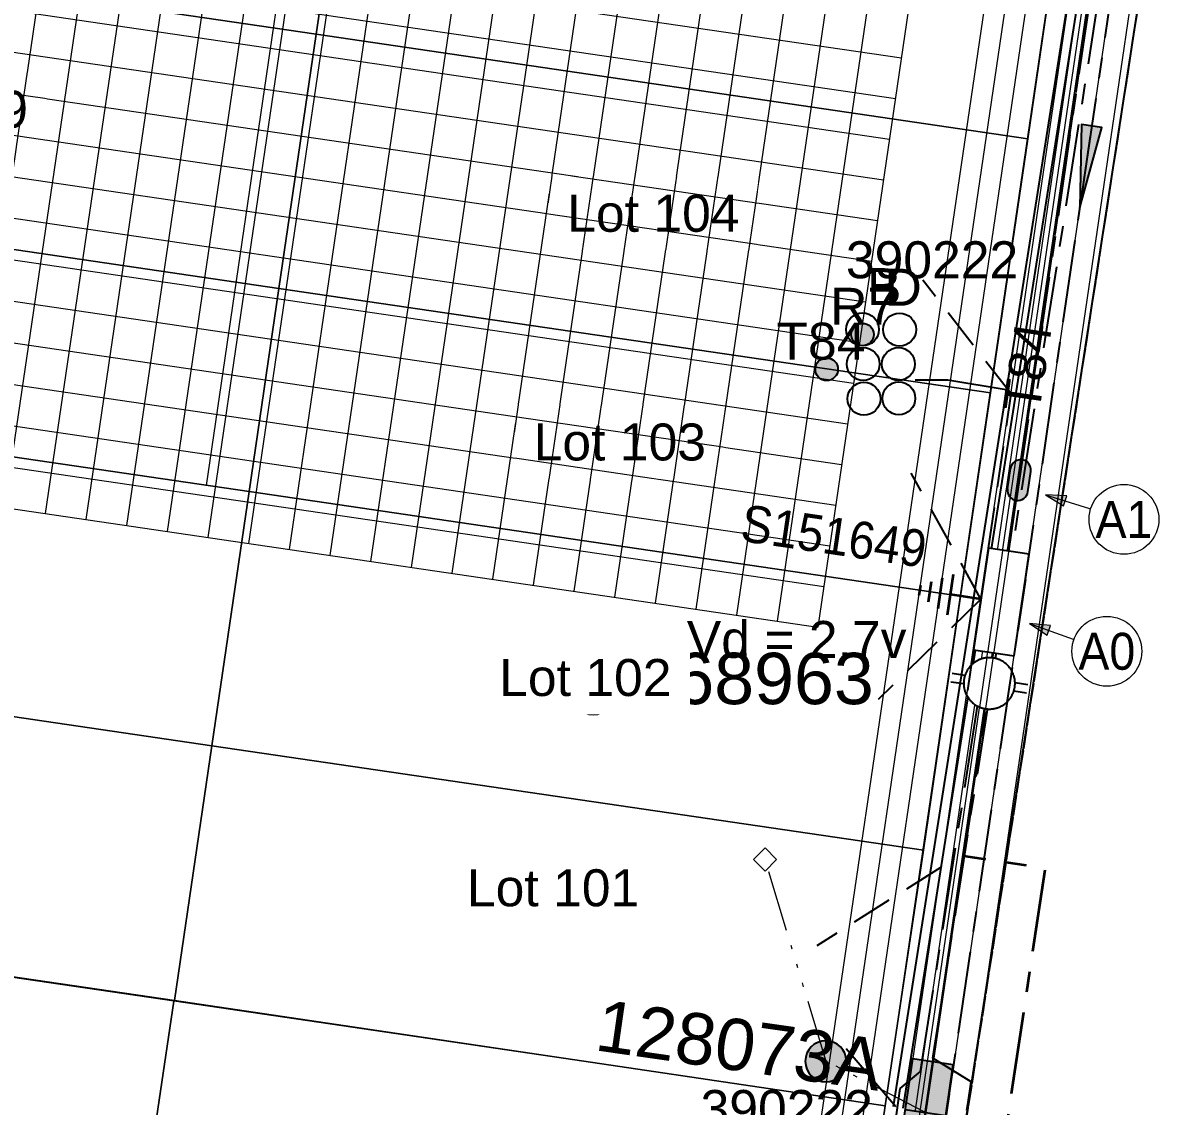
# Model space of a CAD drawing. Header units: metres. Extents: x 302924 to 304532, y 6268290 to 6269135.
# Drawn here: x 304118.2 to 304173.9, y 6268613.7 to 6268666.5 of the extents above; entities that cross this region are included whole.
import ezdxf
from ezdxf.enums import TextEntityAlignment as Align

# ---------------------------------------------------------------- set-up
doc = ezdxf.new("R2010")
doc.units = ezdxf.units.M
for name, pattern in [('Cable Exist OH', [1, 1, 0]), ('Cable Exist UG', [7, 4, -1, 1, -1]), ('IE Trench LV', [6, 4, -2]), ('PHANTOMX2', [6.6, 3, -0.75, 0.2, -0.75, 0.2, -0.75, 0.2, -0.75])]:
    doc.linetypes.add(name, pattern=pattern)
doc.layers.get('0').update_dxf_attribs({"color": 6})
for name, color, linetype, lineweight in [('_User Miscellaneous1', 30, 'Continuous', 13), ('_User Miscellaneous2', 31, 'Continuous', 13), ('_User Miscellaneous3', 51, 'Continuous', 13), ('_User Miscellaneous5', 121, 'Continuous', 13), ('_User Miscellaneous7', 3, 'Continuous', 13), ('_User Miscellaneous9', 211, 'Continuous', 13), ('_User_HV_Final', 1, 'Continuous', 25), ('_User_LV_Exist', 5, 'Continuous', 35), ('_User_LV_Final', 5, 'Continuous', 25), ('Cadastre Developer_SP_NEW', 92, 'Continuous', 15), ('Cadastre Roads_SP_EXT', 218, 'Continuous', 15), ('Mains_HV_EXT', 13, 'Continuous', 25), ('Mains_LV_EXT', 163, 'Continuous', 25), ('Mains_SL_EXT', 131, 'Continuous', 25), ('Services_SP_EXT', 42, 'PHANTOMX2', 20)]:
    doc.layers.add(name, color=color, linetype=linetype, lineweight=lineweight)
doc.layers.add('_User Miscellaneous10', color=252, linetype='Continuous', lineweight=13, plot=False, transparency=0.75)
doc.layers.add('_User Miscellaneous12', color=252, linetype='Continuous', lineweight=13, plot=False, transparency=0.5)
for name, color, linetype in [('Duct_SP_EXT', 30, 'Continuous'), ('Equip_LV_NEW', 2, 'Continuous'), ('Equip_SP_LV_NEW', 2, 'Continuous'), ('Mains_LV_New_T84', 2, 'Cable x'), ('Notes_LV_MISC', 5, 'Continuous'), ('Services_SP_NEW_UG', 2, 'IE Trench LV'), ('SupportsOH_SP_TR_HV_LV_SL_EXT', 7, 'Continuous'), ('SupportsUG_SP_LV_EXT', 7, 'Continuous'), ('Trench_SP_EXT', 7, 'Continuous')]:
    doc.layers.add(name, color=color, linetype=linetype)
doc.styles.add('ARIAL', font='arial.ttf', dxfattribs={"height": 2})
doc.styles.add('iecARIAL', font='arial.ttf', dxfattribs={"height": 2})
doc.styles.add('ieISOCP', font='arial.ttf', dxfattribs={"height": 1.5})
doc.styles.add('POLE_LABEL', font='arial.ttf', dxfattribs={"height": 2})
doc.styles.get("Standard").update_dxf_attribs({"font": 'arial.ttf'})
doc.linetypes.add('Cable #', pattern='A,4,-0.1,["#",Standard,S=1.5,R=0,X=0,Y=-0.77],-1.25', length=5.35)
doc.linetypes.add('Cable E OH', pattern='A,8,-0.01,["E",Standard,S=1.5,R=30,X=0,Y=-0.9],0', length=8.01)
doc.linetypes.add('Cable x', pattern='A,4.5,-0.01,["X",Standard,S=1.25,R=0,X=0,Y=-0.65],-1.2', length=5.71)

# ---------------------------------------------------------------- blocks, each defined once
blk = doc.blocks.new('PILLAR_EXT')
blk.add_hatch(color=256).paths.add_polyline_path([(-2.5, 1), (-2.5, -1), (2.5, -1), (2.5, 1)])
for p, q in [((0, 1), (0, -1)), ((-2.5, 0), (2.5, 0))]:
    blk.add_line(p, q)
at = {"ltscale": 10}
blk.add_line((2.5, 0), (-2.5, 0), dxfattribs=at)
blk.add_lwpolyline([(-2.5, -1), (-1.25, -1), (1.25, -1), (2.5, -1), (2.5, 1), (-2.5, 1)], close=True)
at = {"width": 0.9, "flags": 8}
blk.add_attdef('ASSET_NUM', text='', height=2, rotation=90, dxfattribs=at).set_placement((-2, 4), align=Align.MIDDLE_LEFT)
for tag, p, flags in [('OWNED_BY', (0, -0.2), 9), ('STATE', (0, -0.4), 9), ('SUPPORT_TYPE', (0, -0.6), 9), ('USAGE', (0, -0.8), 9), ('LEGEND', (0, -1), 9), ('LOCATION', (0, -1.2), 9), ('STREETNAME', (0, -1.8), 9), ('NOTES', (0, -1.4), 9), ('PARENT', (0, -1.6), 9), ('SUBURB', (0, -2), 1)]:
    blk.add_attdef(tag, p, '', height=0.2, dxfattribs=dict(flags=flags))
blk = doc.blocks.new('DUCT_EXT')
blk.add_circle((0, 0.8), 0.8)
at = {"flags": 1}
blk.add_attdef('Z', (0, 0), '', height=0.2, dxfattribs=at)
at = {"flags": 9}
for tag, p in [('DUCT_CODE', (0, 0)), ('XSECT_TYPE', (0, -0.2)), ('STATE', (0, -0.6)), ('FB_REFERENCE', (0, -0.4)), ('NOTES', (0, -0.8))]:
    blk.add_attdef(tag, text='', height=0.2, dxfattribs=at).set_placement(p, align=Align.MIDDLE_LEFT)
blk = doc.blocks.new('CCP_EXT')
at = {"flags": 9}
for tag, p in [('OWNED_BY', (0, -1)), ('USAGE', (0, -1.2)), ('LEGEND', (0, -1.4)), ('LIFE_SUPPORT', (0, -1.6)), ('STATE', (0, -1.8)), ('NOTES', (0, -2))]:
    blk.add_attdef(tag, text='', height=0.2, dxfattribs=at).set_placement(p, align=Align.MIDDLE_LEFT)
at = {"transparency": 33554687}
blk.add_wipeout([(0, 0.566), (0.566, 0), (0, -0.566), (-0.566, 0)], dxfattribs=at)
blk.add_lwpolyline([(-0.566, 0), (0, 0.566), (0.566, 0), (0, -0.566), (-0.566, 0)])
at = {"flags": 1}
blk.add_attdef('Z', (0, 0), '', height=0.2, dxfattribs=at)
at = {"flags": 9}
for tag, p in [('CCP_TYPE', (0, 0)), ('OPERATING_VOLTAGE', (0, -0.6)), ('CONSTRUCTED_VOLTAGE', (0, -0.2)), ('NO_PHASES', (0, -0.4)), ('ORIENTATION', (0, -0.8))]:
    blk.add_attdef(tag, text='', height=0.2, dxfattribs=at).set_placement(p, align=Align.MIDDLE_LEFT)
blk = doc.blocks.new('POLE_EXT')
blk.add_hatch(color=256).paths.add_polyline_path([(-1, 0, 1), (1, 0, 1)])
blk.add_lwpolyline([(-1, 0, 1), (1, 0, 1)], format="xyb", close=True)
at = {"flags": 8}
blk.add_attdef('pNumber', text='', height=2, dxfattribs=at).set_placement((2.5, 2.5), align=Align.MIDDLE_CENTER)
at = {"style": 'POLE_LABEL', "flags": 9}
for tag, p in [('STRUCTURE_PLANT_NUMBER', (1.355, 0.028)), ('STREET_CODE', (1.355, -0.2))]:
    blk.add_attdef(tag, text='', height=0.2, dxfattribs=at).set_placement(p, align=Align.MIDDLE_LEFT)
at = {"flags": 9}
for tag, p in [('OWNED_BY', (1.355, -0.4)), ('PARENT', (1.355, -0.6)), ('SPECIAL_USE', (1.355, -0.8)), ('STATE', (1.355, -1)), ('USAGE', (1.355, -1.2)), ('cLV', (1.355, -1.4)), ('hDepth', (1.355, -1.6)), ('cHV', (1.355, -2)), ('hDia', (1.355, -1.8)), ('LBRACKET', (1.355, -2.2)), ('LExisting', (1.355, -2.4)), ('LANTNUMBER', (1.355, -2.6)), ('LOther', (1.355, -2.8)), ('cLinedev', (1.355, -3.4)), ('LRemove', (1.355, -3)), ('LEGEND', (1.355, -3.2)), ('pExisting', (1.355, -3.8)), ('LOCATION', (1.355, -3.6)), ('pFooting', (1.355, -4.4)), ('PFNUMBER', (1.355, -4)), ('NEWPFNUMBER', (1.355, -4.2)), ('pNew', (1.355, -4.6)), ('pRelocate', (1.355, -5)), ('pRemove', (1.355, -5.2)), ('pReplace', (1.355, -5.4)), ('pStay', (1.355, -5.6)), ('cspan', (1.355, -6)), ('STREETNAME', (1.355, -6.2)), ('pType', (1.355, -5.8)), ('SUBURB', (1.355, -6.4)), ('NOTES', (1.355, -6.6)), ('OPERATED_BY', (1.355, -7.014)), ('MAINTAINED_BY', (1.355, -6.814))]:
    blk.add_attdef(tag, text='', height=0.2, dxfattribs=at).set_placement(p, align=Align.MIDDLE_LEFT)
at = {"flags": 1}
blk.add_attdef('Z', (1.355, -7.328), '', height=0.2, dxfattribs=at)
blk = doc.blocks.new('CABLE_LARGE_EXT')
h = blk.add_hatch(color=256)
edge = h.paths.add_edge_path()
edge.add_arc((0, 0.55), 0.55, 0, 360)
blk.add_circle((0, 0.55), 0.55)
at = {"flags": 1}
blk.add_attdef('Z', (0, 0), '', height=0.2, dxfattribs=at)
at = {"flags": 9}
for tag, p in [('COND_CODE', (0, 0)), ('XSECT_SIZE', (0, -0.6)), ('STATE', (0, -0.4)), ('FB_REFERENCE', (0, -0.2)), ('NOTES', (0, -0.8))]:
    blk.add_attdef(tag, text='', height=0.2, dxfattribs=at).set_placement(p, align=Align.MIDDLE_LEFT)
blk = doc.blocks.new('*U350')
h = blk.add_hatch(color=256)
h.dxf.hatch_style = 1
h.paths.add_polyline_path([(-2.907, 0.782), (-2.737, 1.253), (-3.763, 1.357)])
blk.add_line((-3.763, 1.357), (-1.646, 0.594))
at = {"flags": 128}
blk.add_lwpolyline([(-2.907, 0.782), (-2.737, 1.253), (-3.763, 1.357), (-2.907, 0.782)], dxfattribs=at)
blk.add_circle((0, 0), 1.7)
at = {"width": 0.9}
blk.add_attdef('CODE', text='', height=1.8, dxfattribs=at).set_placement((0, 0), align=Align.MIDDLE_CENTER)
at = {"flags": 1}
blk.add_attdef('Z', (0, 0), '', height=0.2, dxfattribs=at)
blk = doc.blocks.new('*U351')
h = blk.add_hatch(color=256)
h.dxf.hatch_style = 1
h.paths.add_polyline_path([(-2.937, 0.662), (-2.787, 1.139), (-3.816, 1.2)])
blk.add_line((-3.816, 1.2), (-1.669, 0.525))
at = {"flags": 128}
blk.add_lwpolyline([(-2.937, 0.662), (-2.787, 1.139), (-3.816, 1.2), (-2.937, 0.662)], dxfattribs=at)
blk.add_circle((0, 0), 1.7)
at = {"width": 0.9}
blk.add_attdef('CODE', text='', height=1.8, dxfattribs=at).set_placement((0, 0), align=Align.MIDDLE_CENTER)
at = {"flags": 1}
blk.add_attdef('Z', (0, 0), '', height=0.2, dxfattribs=at)
blk = doc.blocks.new('LV_UG_LINKS_OPEN_NEW')
at = {"layer": 'Equip_LV_NEW'}
for tag, flags, p in [('ACTUAL_STATUS', 9, (3.167, -1.667)), ('CONSTRUCTED_VOLTAGE', 9, (3.167, -1.833)), ('OPERATING_VOLTAGE', 9, (3.167, -2.167)), ('NO_PHASES', 9, (3.167, -2)), ('STATE', 9, (3.167, -2.5)), ('SWITCH_TYPE', 9, (3.167, -2.667)), ('ORIENTATION', 9, (3.167, -2.333)), ('USAGE', 9, (3.167, -2.833)), ('OWNED_BY', 9, (3.167, -3.167)), ('OPERATED_BY', 9, (3.167, -3.333)), ('NOTES', 9, (3.167, -3)), ('TYPE', 9, (3.167, -3.833)), ('MAINTAINED_BY', 9, (3.167, -3.5)), ('NUMBER_OF_PHASES', 9, (3.167, -3.667)), ('Z', 1, (3.167, -4))]:
    blk.add_attdef(tag, text='', height=0.167, dxfattribs=dict(at, flags=flags)).set_placement(p, align=Align.MIDDLE_LEFT)
at = {"transparency": 33554687}
blk.add_wipeout([(4, 1.25), (3.969, 1.25), (3.939, 1.248), (3.908, 1.247), (3.877, 1.244), (3.847, 1.241), (3.817, 1.236), (3.786, 1.232), (3.756, 1.226), (3.726, 1.22), (3.696, 1.213), (3.667, 1.205), (3.637, 1.196), (3.608, 1.187), (3.579, 1.177), (3.55, 1.166), (3.522, 1.155), (3.493, 1.143), (3.466, 1.13), (3.438, 1.117), (3.411, 1.102), (3.384, 1.088), (3.357, 1.072), (3.331, 1.056), (3.306, 1.039), (3.28, 1.022), (3.255, 1.004), (3.231, 0.985), (3.207, 0.966), (3.184, 0.947), (3.161, 0.926), (3.138, 0.905), (3.116, 0.884), (3.095, 0.862), (3.074, 0.839), (3.053, 0.816), (3.034, 0.793), (3.015, 0.769), (2.996, 0.745), (2.978, 0.72), (2.961, 0.694), (2.944, 0.669), (2.928, 0.643), (2.912, 0.616), (2.898, 0.589), (2.883, 0.562), (2.87, 0.534), (2.857, 0.507), (2.845, 0.478), (2.834, 0.45), (2.823, 0.421), (2.813, 0.392), (2.804, 0.363), (2.795, 0.333), (2.787, 0.304), (2.78, 0.274), (2.774, 0.244), (2.768, 0.214), (2.764, 0.183), (2.759, 0.153), (2.756, 0.123), (2.753, 0.092), (2.752, 0.061), (2.75, 0.031), (2.75, 0), (2.75, -0.031), (2.752, -0.061), (2.753, -0.092), (2.756, -0.123), (2.759, -0.153), (2.764, -0.183), (2.768, -0.214), (2.774, -0.244), (2.78, -0.274), (2.787, -0.304), (2.795, -0.333), (2.804, -0.363), (2.813, -0.392), (2.823, -0.421), (2.834, -0.45), (2.845, -0.478), (2.857, -0.507), (2.87, -0.534), (2.883, -0.562), (2.898, -0.589), (2.912, -0.616), (2.928, -0.643), (2.944, -0.669), (2.961, -0.694), (2.978, -0.72), (2.996, -0.745), (3.015, -0.769), (3.034, -0.793), (3.053, -0.816), (3.074, -0.839), (3.095, -0.862), (3.116, -0.884), (3.138, -0.905), (3.161, -0.926), (3.184, -0.947), (3.207, -0.966), (3.231, -0.985), (3.255, -1.004), (3.28, -1.022), (3.306, -1.039), (3.331, -1.056), (3.357, -1.072), (3.384, -1.088), (3.411, -1.102), (3.438, -1.117), (3.466, -1.13), (3.493, -1.143), (3.522, -1.155), (3.55, -1.166), (3.579, -1.177), (3.608, -1.187), (3.637, -1.196), (3.667, -1.205), (3.696, -1.213), (3.726, -1.22), (3.756, -1.226), (3.786, -1.232), (3.817, -1.236), (3.847, -1.241), (3.877, -1.244), (3.908, -1.247), (3.939, -1.248), (3.969, -1.25), (4, -1.25), (4.031, -1.25), (4.061, -1.248), (4.092, -1.247), (4.123, -1.244), (4.153, -1.241), (4.183, -1.236), (4.214, -1.232), (4.244, -1.226), (4.274, -1.22), (4.304, -1.213), (4.333, -1.205), (4.363, -1.196), (4.392, -1.187), (4.421, -1.177), (4.45, -1.166), (4.478, -1.155), (4.507, -1.143), (4.534, -1.13), (4.562, -1.117), (4.589, -1.102), (4.616, -1.088), (4.643, -1.072), (4.669, -1.056), (4.694, -1.039), (4.72, -1.022), (4.745, -1.004), (4.769, -0.985), (4.793, -0.966), (4.816, -0.947), (4.839, -0.926), (4.862, -0.905), (4.884, -0.884), (4.905, -0.862), (4.926, -0.839), (4.947, -0.816), (4.966, -0.793), (4.985, -0.769), (5.004, -0.745), (5.022, -0.72), (5.039, -0.694), (5.056, -0.669), (5.072, -0.643), (5.088, -0.616), (5.102, -0.589), (5.117, -0.562), (5.13, -0.534), (5.143, -0.507), (5.155, -0.478), (5.166, -0.45), (5.177, -0.421), (5.187, -0.392), (5.196, -0.363), (5.205, -0.333), (5.213, -0.304), (5.22, -0.274), (5.226, -0.244), (5.232, -0.214), (5.236, -0.183), (5.241, -0.153), (5.244, -0.123), (5.247, -0.092), (5.248, -0.061), (5.25, -0.031), (5.25, 0), (5.25, 0.031), (5.248, 0.061), (5.247, 0.092), (5.244, 0.123), (5.241, 0.153), (5.236, 0.183), (5.232, 0.214), (5.226, 0.244), (5.22, 0.274), (5.213, 0.304), (5.205, 0.333), (5.196, 0.363), (5.187, 0.392), (5.177, 0.421), (5.166, 0.45), (5.155, 0.478), (5.143, 0.507), (5.13, 0.534), (5.117, 0.562), (5.102, 0.589), (5.088, 0.616), (5.072, 0.643), (5.056, 0.669), (5.039, 0.694), (5.022, 0.72), (5.004, 0.745), (4.985, 0.769), (4.966, 0.793), (4.947, 0.816), (4.926, 0.839), (4.905, 0.862), (4.884, 0.884), (4.862, 0.905), (4.839, 0.926), (4.816, 0.947), (4.793, 0.966), (4.769, 0.985), (4.745, 1.004), (4.72, 1.022), (4.694, 1.039), (4.669, 1.056), (4.643, 1.072), (4.616, 1.088), (4.589, 1.102), (4.562, 1.117), (4.534, 1.13), (4.507, 1.143), (4.478, 1.155), (4.45, 1.166), (4.421, 1.177), (4.392, 1.187), (4.363, 1.196), (4.333, 1.205), (4.304, 1.213), (4.274, 1.22), (4.244, 1.226), (4.214, 1.232), (4.183, 1.236), (4.153, 1.241), (4.123, 1.244), (4.092, 1.247), (4.061, 1.248), (4.031, 1.25)], dxfattribs=at).dxf.layer = 'Equip_LV_NEW'
at = {"layer": 'Equip_LV_NEW'}
for p, q in [((3.792, 1.863), (3.792, 1.232)), ((4.208, 1.863), (4.208, 1.232)), ((3.792, -1.232), (3.792, -1.863)), ((4.208, -1.232), (4.208, -1.863))]:
    blk.add_line(p, q, dxfattribs=at)
at = {"layer": 'Equip_LV_NEW', "flags": 128}
blk.add_lwpolyline([(4, 1.25), (3.969, 1.25), (3.939, 1.248), (3.908, 1.247), (3.877, 1.244), (3.847, 1.241), (3.817, 1.236), (3.786, 1.232), (3.756, 1.226), (3.726, 1.22), (3.696, 1.213), (3.667, 1.205), (3.637, 1.196), (3.608, 1.187), (3.579, 1.177), (3.55, 1.166), (3.522, 1.155), (3.493, 1.143), (3.466, 1.13), (3.438, 1.117), (3.411, 1.102), (3.384, 1.088), (3.357, 1.072), (3.331, 1.056), (3.306, 1.039), (3.28, 1.022), (3.255, 1.004), (3.231, 0.985), (3.207, 0.966), (3.184, 0.947), (3.161, 0.926), (3.138, 0.905), (3.116, 0.884), (3.095, 0.862), (3.074, 0.839), (3.053, 0.816), (3.034, 0.793), (3.015, 0.769), (2.996, 0.745), (2.978, 0.72), (2.961, 0.694), (2.944, 0.669), (2.928, 0.643), (2.912, 0.616), (2.898, 0.589), (2.883, 0.562), (2.87, 0.534), (2.857, 0.507), (2.845, 0.478), (2.834, 0.45), (2.823, 0.421), (2.813, 0.392), (2.804, 0.363), (2.795, 0.333), (2.787, 0.304), (2.78, 0.274), (2.774, 0.244), (2.768, 0.214), (2.764, 0.183), (2.759, 0.153), (2.756, 0.123), (2.753, 0.092), (2.752, 0.061), (2.75, 0.031), (2.75, 0), (2.75, -0.031), (2.752, -0.061), (2.753, -0.092), (2.756, -0.123), (2.759, -0.153), (2.764, -0.183), (2.768, -0.214), (2.774, -0.244), (2.78, -0.274), (2.787, -0.304), (2.795, -0.333), (2.804, -0.363), (2.813, -0.392), (2.823, -0.421), (2.834, -0.45), (2.845, -0.478), (2.857, -0.507), (2.87, -0.534), (2.883, -0.562), (2.898, -0.589), (2.912, -0.616), (2.928, -0.643), (2.944, -0.669), (2.961, -0.694), (2.978, -0.72), (2.996, -0.745), (3.015, -0.769), (3.034, -0.793), (3.053, -0.816), (3.074, -0.839), (3.095, -0.862), (3.116, -0.884), (3.138, -0.905), (3.161, -0.926), (3.184, -0.947), (3.207, -0.966), (3.231, -0.985), (3.255, -1.004), (3.28, -1.022), (3.306, -1.039), (3.331, -1.056), (3.357, -1.072), (3.384, -1.088), (3.411, -1.102), (3.438, -1.117), (3.466, -1.13), (3.493, -1.143), (3.522, -1.155), (3.55, -1.166), (3.579, -1.177), (3.608, -1.187), (3.637, -1.196), (3.667, -1.205), (3.696, -1.213), (3.726, -1.22), (3.756, -1.226), (3.786, -1.232), (3.817, -1.236), (3.847, -1.241), (3.877, -1.244), (3.908, -1.247), (3.939, -1.248), (3.969, -1.25), (4, -1.25), (4.031, -1.25), (4.061, -1.248), (4.092, -1.247), (4.123, -1.244), (4.153, -1.241), (4.183, -1.236), (4.214, -1.232), (4.244, -1.226), (4.274, -1.22), (4.304, -1.213), (4.333, -1.205), (4.363, -1.196), (4.392, -1.187), (4.421, -1.177), (4.45, -1.166), (4.478, -1.155), (4.507, -1.143), (4.534, -1.13), (4.562, -1.117), (4.589, -1.102), (4.616, -1.088), (4.643, -1.072), (4.669, -1.056), (4.694, -1.039), (4.72, -1.022), (4.745, -1.004), (4.769, -0.985), (4.793, -0.966), (4.816, -0.947), (4.839, -0.926), (4.862, -0.905), (4.884, -0.884), (4.905, -0.862), (4.926, -0.839), (4.947, -0.816), (4.966, -0.793), (4.985, -0.769), (5.004, -0.745), (5.022, -0.72), (5.039, -0.694), (5.056, -0.669), (5.072, -0.643), (5.088, -0.616), (5.102, -0.589), (5.117, -0.562), (5.13, -0.534), (5.143, -0.507), (5.155, -0.478), (5.166, -0.45), (5.177, -0.421), (5.187, -0.392), (5.196, -0.363), (5.205, -0.333), (5.213, -0.304), (5.22, -0.274), (5.226, -0.244), (5.232, -0.214), (5.236, -0.183), (5.241, -0.153), (5.244, -0.123), (5.247, -0.092), (5.248, -0.061), (5.25, -0.031), (5.25, 0), (5.25, 0.031), (5.248, 0.061), (5.247, 0.092), (5.244, 0.123), (5.241, 0.153), (5.236, 0.183), (5.232, 0.214), (5.226, 0.244), (5.22, 0.274), (5.213, 0.304), (5.205, 0.333), (5.196, 0.363), (5.187, 0.392), (5.177, 0.421), (5.166, 0.45), (5.155, 0.478), (5.143, 0.507), (5.13, 0.534), (5.117, 0.562), (5.102, 0.589), (5.088, 0.616), (5.072, 0.643), (5.056, 0.669), (5.039, 0.694), (5.022, 0.72), (5.004, 0.745), (4.985, 0.769), (4.966, 0.793), (4.947, 0.816), (4.926, 0.839), (4.905, 0.862), (4.884, 0.884), (4.862, 0.905), (4.839, 0.926), (4.816, 0.947), (4.793, 0.966), (4.769, 0.985), (4.745, 1.004), (4.72, 1.022), (4.694, 1.039), (4.669, 1.056), (4.643, 1.072), (4.616, 1.088), (4.589, 1.102), (4.562, 1.117), (4.534, 1.13), (4.507, 1.143), (4.478, 1.155), (4.45, 1.166), (4.421, 1.177), (4.392, 1.187), (4.363, 1.196), (4.333, 1.205), (4.304, 1.213), (4.274, 1.22), (4.244, 1.226), (4.214, 1.232), (4.183, 1.236), (4.153, 1.241), (4.123, 1.244), (4.092, 1.247), (4.061, 1.248), (4.031, 1.25)], close=True, dxfattribs=at)
blk = doc.blocks.new('*U439')
at = {"layer": '_User_LV_Exist'}
for p, q in [((2.5, 1), (2.5, -1)), ((3, 0.75), (3, -0.75)), ((3.5, 0.5), (3.5, -0.5)), ((4, 0.25), (4, -0.25))]:
    blk.add_line(p, q, dxfattribs=at)
at = {"width": 0.9}
blk.add_attdef('ASSET_NUM', text='', height=2, dxfattribs=at).set_placement((4, 2), align=Align.MIDDLE_LEFT)
for tag, p, flags in [('SUBURB', (-2, 0), 1), ('STREETNAME', (-1.8, 0), 9), ('PARENT', (-1.6, 0), 9), ('NOTES', (-1.4, 0), 9), ('LOCATION', (-1.2, 0), 9), ('LEGEND', (-1, 0), 9), ('USAGE', (-0.8, 0), 9), ('SUPPORT_TYPE', (-0.6, 0), 9), ('STATE', (-0.4, 0), 9), ('OWNED_BY', (-0.2, 0), 9)]:
    blk.add_attdef(tag, p, '', height=0.2, rotation=270, dxfattribs=dict(flags=flags))
at = {"transparency": 33554687}
blk.add_wipeout([(1, 2.5), (1, -2.5), (-1, -2.5), (-1, 2.5)], dxfattribs=at)
blk.add_lwpolyline([(-1, 2.5), (-1, -1.25), (-1, 1.25), (-1, -2.5), (1, -2.5), (1, 2.5)], close=True)
at = {"layer": '_User_LV_Exist'}
blk.add_line((1, 0), (2.5, 0), dxfattribs=at)
at = {"layer": 'Equip_LV_NEW', "ltscale": 10, "rotation": 89.99999999999999}
blk.add_blockref('LV_UG_LINKS_OPEN_NEW', (0, 0), dxfattribs=at)
blk = doc.blocks.new('ARROW')
h = blk.add_hatch(color=256)
h.dxf.hatch_style = 1
h.paths.add_polyline_path([(-4, 0), (0, -0.5), (0, 0.5)])
blk.add_line((-0.5, 0), (-4, 0))
at = {"flags": 128}
blk.add_lwpolyline([(-4, 0), (0, -0.5), (0, 0.5)], close=True, dxfattribs=at)
blk.add_circle((0, 0), 0.0001)
blk = doc.blocks.new('*U435')
at = {"transparency": 33554559}
for p, q in [((8, 50), (8, -50)), ((10, 50), (10, -50)), ((12, 50), (12, -50)), ((14, 50), (14, -50)), ((16, 50), (16, -50)), ((18, 50), (18, -50)), ((20, 50), (20, -50)), ((22, 50), (22, -50)), ((24, 50), (24, -50)), ((26, 50), (26, -50)), ((28, 50), (28, -50)), ((30, 50), (30, -50)), ((32, 50), (32, -50)), ((34, 50), (34, -50)), ((36, 50), (36, -50)), ((38, 50), (38, -50)), ((40, 50), (40, -50)), ((42, 50), (42, -50)), ((44, 50), (44, -50)), ((46, 50), (46, -50)), ((48, 50), (48, -50)), ((50, 50), (50, -50)), ((-50, -22), (50, -22)), ((-50, -24), (50, -24)), ((-50, -26), (50, -26)), ((-50, -28), (50, -28)), ((-50, -30), (50, -30)), ((-50, -32), (50, -32)), ((-50, -34), (50, -34)), ((-50, -36), (50, -36)), ((-50, -38), (50, -38)), ((-50, -40), (50, -40)), ((-50, -42), (50, -42)), ((-50, -44), (50, -44)), ((-50, -46), (50, -46)), ((-50, -48), (50, -48)), ((-50, -50), (50, -50))]:
    blk.add_line(p, q, dxfattribs=at)
blk = doc.blocks.new('STJ')
h = blk.add_hatch(color=256)
h.dxf.hatch_style = 1
h.paths.add_polyline_path([(0.5, 0.5), (-0.5, 0.5, 1), (-0.5, -0.5), (0.5, -0.5, 1)])
for p, q in [((-0.5, 0.5), (0.5, 0.5)), ((-0.5, -0.5), (0.5, -0.5))]:
    blk.add_line(p, q)
blk.add_circle((0, 0), 0.0001)
for centre, start, end in [((-0.5, 0), 90, 270), ((-0.5, 0), 359.9885, 0.0115), ((0.5, 0), 179.9885, 180.0115), ((0.5, 0), 270, 90)]:
    blk.add_arc(centre, 0.5, start, end)
at = {"layer": '_User Miscellaneous12', "flags": 128}
blk.add_lwpolyline([(-1, 0), (1, 0)], dxfattribs=at)

msp = doc.modelspace()

# ---------------------------------------------------------------- linework, layer by layer
at = {"layer": '_User Miscellaneous1', "transparency": 33554687}
for p, q in [((304161.6787, 6268613.551), (304170.7807, 6268675.6962)), ((304162.1536, 6268613.4814), (304171.2556, 6268675.6259))]:
    msp.add_line(p, q, dxfattribs=at)
at = {"layer": '_User Miscellaneous2', "linetype": 'Cable #', "ltscale": 0.5, "transparency": 33554687, "flags": 128}
msp.add_lwpolyline([(304127.1665, 6268643.9643), (304133.8466, 6268689.476)], dxfattribs=at)
at = {"layer": '_User Miscellaneous5', "linetype": 'Continuous', "transparency": 33554597}
for points in [[(304125.5759, 6268618.8555), (304090.9449, 6268623.9443), (304089.1262, 6268611.5658), (304123.7571, 6268606.478), (304125.5759, 6268618.8555)], [(304160.206, 6268613.7674), (304125.5759, 6268618.8555), (304123.7571, 6268606.478), (304158.3872, 6268601.389), (304160.206, 6268613.7674)]]:
    msp.add_lwpolyline(points, close=True, dxfattribs=at)
at = {"layer": 'Cadastre Developer_SP_NEW', "transparency": 33554687}
for points in [[(304133.9676, 6268675.8142), (304099.3387, 6268680.8975), (304097.8864, 6268671.0036), (304132.5153, 6268665.9202)], [(304168.5971, 6268670.7308), (304133.9676, 6268675.8142), (304132.5153, 6268665.9202), (304167.1446, 6268660.8368)], [(304132.5153, 6268665.9202), (304097.8864, 6268671.0036), (304096.071, 6268658.6361), (304130.6998, 6268653.5528)], [(304167.1446, 6268660.8368), (304132.5153, 6268665.9202), (304130.6998, 6268653.5528), (304165.3291, 6268648.4694)], [(304130.6998, 6268653.5528), (304096.071, 6268658.6361), (304094.6186, 6268648.7421), (304129.2475, 6268643.6588)], [(304130.6998, 6268653.5528), (304129.2475, 6268643.6588), (304163.8766, 6268638.5754), (304165.3291, 6268648.4694)], [(304129.2475, 6268643.6588), (304094.6186, 6268648.7421), (304092.8032, 6268636.3747), (304127.432, 6268631.2913)], [(304127.432, 6268631.2913), (304092.8032, 6268636.3747), (304090.9646, 6268623.9693), (304125.6108, 6268618.8837)]]:
    msp.add_lwpolyline(points, close=True, dxfattribs=at)
at = {"layer": 'Cadastre Roads_SP_EXT', "linetype": 'Continuous'}
msp.add_lwpolyline([(304182.109, 6268624.5969), (304183.9264, 6268636.9644), (304185.743, 6268649.3318), (304187.5596, 6268661.6993), (304189.0128, 6268671.5939), (304190.8294, 6268683.9614), (304192.646, 6268696.3289), (304194.4625, 6268708.6973), (304196.5833, 6268723.1427), (304198.6902, 6268737.4903), (304204.6923, 6268778.2699), (304184.0359, 6268776.041), (304178.802, 6268740.4099), (304171.7932, 6268692.6976), (304169.4987, 6268677.0791), (304160.206, 6268613.7674), (304158.3872, 6268601.389), (304178.184, 6268597.8817), (304182.109, 6268624.5969)], close=True, dxfattribs=at)
at = {"layer": 'Duct_SP_EXT'}
for p, q in [((304160.6056, 6268613.7291), (304170.4104, 6268675.7992)), ((304161.0797, 6268613.6542), (304170.885, 6268675.7269))]:
    msp.add_line(p, q, dxfattribs=at)
msp.add_lwpolyline([(304161.6627, 6268649.0986), (304163.2458, 6268649.0966), (304166.0953, 6268648.6361)], dxfattribs=at)
at = {"layer": 'Mains_HV_EXT', "linetype": 'Cable E OH'}
msp.add_lwpolyline([(304162.744, 6268604.1058), (304175.078, 6268683.897)], dxfattribs=at)
at = {"layer": 'Mains_LV_EXT', "linetype": 'Cable Exist UG'}
msp.add_lwpolyline([(304158.8479, 6268590.7985), (304162.8477, 6268590.4547), (304162.8477, 6268590.4547), (304164.8781, 6268604.4546), (304163.1778, 6268606.6192), (304164.2392, 6268613.9203), (304164.3875, 6268614.9258), (304162.5263, 6268616.0786), (304162.5263, 6268616.0786), (304171.9935, 6268676.6389), (304173.0079, 6268683.5618), (304175.1087, 6268683.8926)], dxfattribs=at)
at = {"layer": 'Mains_SL_EXT', "color": 6, "linetype": 'Cable Exist UG'}
msp.add_lwpolyline([(304166.7203, 6268644.3263), (304171.4987, 6268676.7115), (304172.5673, 6268684.1903), (304175.028, 6268683.8648)], dxfattribs=at)
at = {"layer": 'Mains_SL_EXT', "linetype": 'Cable Exist UG'}
msp.add_lwpolyline([(304162.8534, 6268603.9925), (304160.4881, 6268605.6236), (304160.4881, 6268605.6236), (304161.4293, 6268611.8812), (304160.6852, 6268612.8518), (304160.9386, 6268614.6124), (304161.9214, 6268615.4308), (304165.4757, 6268638.1729)], dxfattribs=at)
at = {"layer": 'Services_SP_EXT'}
msp.add_lwpolyline([(304162.1626, 6268613.4356), (304157.2734, 6268615.9676)], dxfattribs=at)
at = {"layer": 'Services_SP_NEW_UG', "ltscale": 0.5, "transparency": 33554687}
for p, q in [((304166.3317, 6268648.4151), (304162.0421, 6268653.9468)), ((304162.9233, 6268625.374), (304156.8851, 6268621.5538))]:
    msp.add_line(p, q, dxfattribs=at)
at = {"layer": 'Trench_SP_EXT', "linetype": 'Cable Exist UG'}
msp.add_lwpolyline([(304160.73, 6268613.72), (304158.3126, 6268616.5362)], dxfattribs=at)

# ---------------------------------------------------------------- block references
at = {"layer": '_User Miscellaneous3', "color": 40}
for name, p, values in [('*U351', (304171.8244, 6268642.3095), {'CODE': 'A1'}), ('*U350', (304170.9907, 6268635.8893), {'CODE': 'A0'})]:
    msp.add_blockref(name, p, dxfattribs=at).add_auto_attribs(values)
at = {"layer": '_User_HV_Final', "rotation": 81.64198265617769}
msp.add_blockref('ARROW', (304170.259, 6268661.4551), dxfattribs=at)
at = {"layer": 'Duct_SP_EXT'}
for name, p in [('DUCT_EXT', (304159.1012, 6268650.7556)), ('DUCT_EXT', (304160.9041, 6268650.7468)), ('CABLE_LARGE_EXT', (304159.1013, 6268650.7556)), ('DUCT_EXT', (304159.1344, 6268649.0727)), ('CABLE_LARGE_EXT', (304157.3548, 6268649.0651))]:
    msp.add_blockref(name, p, dxfattribs=at)
for p, rotation in [((304160.8478, 6268649.0714), 359.9395987049994), ((304159.1714, 6268647.3825), 0.03922289797733924), ((304160.8708, 6268647.4011), 0.03922289797733924)]:
    msp.add_blockref('DUCT_EXT', p, dxfattribs=dict(at, rotation=rotation))
at = {"layer": 'Services_SP_EXT'}
msp.add_blockref('CCP_EXT', (304154.3554, 6268625.7539), dxfattribs=at)
at = {"layer": 'SupportsOH_SP_TR_HV_LV_SL_EXT'}
ref = msp.add_blockref('POLE_EXT', (304145.996, 6268633.815), dxfattribs=at)
ref.add_attrib('ASSET_NUM', '868963', dxfattribs={"layer": '0', "height": 2.5, "style": 'POLE_LABEL'}).set_placement((304147.996, 6268634.565), align=Align.MIDDLE_LEFT)
msp.add_blockref('POLE_EXT', (304157.314, 6268615.9319), dxfattribs=at)
at = {"layer": 'SupportsUG_SP_LV_EXT'}
ref = msp.add_blockref('PILLAR_EXT', (304162.1626, 6268613.4355), dxfattribs=dict(at, rotation=81.6738883782148))
ref.add_attrib('ASSET_NUM', '128073A', dxfattribs={"height": 2.5, "rotation": 351.83424, "style": 'iecARIAL'}).set_placement((304160.0285, 6268615.7289), align=Align.MIDDLE_RIGHT)

# ---------------------------------------------------------------- texts
at = {"layer": 'Duct_SP_EXT'}
for s, p in [('390222', (304158.2897, 6268654.0473)), ('B', (304159.3158, 6268652.739)), ('D', (304160.1691, 6268652.7128)), ('R7', (304157.5239, 6268651.7815)), ('T84', (304154.9117, 6268650.084)), ('390222', (304151.2177, 6268612.7329))]:
    msp.add_text(s, height=1.8, dxfattribs=at).set_placement(p)
at = {"layer": 'Mains_LV_EXT'}
msp.add_text('T84', height=1.8, rotation=81.624, dxfattribs=at).set_placement((304167.6932, 6268647.4332))

# ---------------------------------------------------------------- next in the draw order: linework, layer by layer
at = {"layer": 'Cadastre Developer_SP_NEW', "transparency": 33554687}
msp.add_lwpolyline([(304168.5971, 6268670.7308), (304167.1446, 6268660.8368), (304165.3291, 6268648.4694), (304163.8766, 6268638.5754), (304162.0611, 6268626.208), (304160.206, 6268613.7674), (304125.6108, 6268618.8837), (304090.9646, 6268623.9693), (304092.8032, 6268636.3747), (304094.6186, 6268648.7421), (304096.071, 6268658.6361), (304097.8864, 6268671.0036)], dxfattribs=at)
msp.add_lwpolyline([(304168.5971, 6268670.7308), (304167.1446, 6268660.8368), (304165.3291, 6268648.4694), (304163.8766, 6268638.5754), (304162.0611, 6268626.208), (304160.206, 6268613.7674), (304125.6108, 6268618.8837), (304090.9646, 6268623.9693), (304092.8032, 6268636.3747), (304094.6186, 6268648.7421), (304096.071, 6268658.6361), (304097.8864, 6268671.0036)], dxfattribs=at)
for points in [[(304163.8766, 6268638.5754), (304129.2475, 6268643.6588), (304127.432, 6268631.2913), (304162.0611, 6268626.208)], [(304162.0611, 6268626.208), (304127.432, 6268631.2913), (304125.6108, 6268618.8837), (304160.206, 6268613.7674)]]:
    msp.add_lwpolyline(points, close=True, dxfattribs=at)
at = {"layer": 'Mains_HV_EXT', "linetype": 'Cable Exist OH'}
msp.add_lwpolyline([(304162.753, 6268603.9843), (304175.078, 6268683.897), (303858.683, 6268730.285), (303730.206, 6268737.224), (303398.363, 6268749.896), (303293.62, 6268754.956), (302924.415, 6268770.403)], dxfattribs=at)
at = {"layer": 'Services_SP_EXT'}
msp.add_lwpolyline([(304157.3214, 6268615.9748), (304154.3554, 6268625.7539)], dxfattribs=at)

# ---------------------------------------------------------------- next in the draw order: block references
at = {"layer": 'Equip_SP_LV_NEW', "linetype": 'Continuous'}
ref = msp.add_blockref('*U439', (304165.8554, 6268638.2849), dxfattribs=dict(at, rotation=171.6485953470012))
ref.add_attrib('ASSET_NUM', 'S151649', dxfattribs={"layer": '0', "height": 1.8, "rotation": 171.6486, "text_generation_flag": 6, "width": 0.9}).set_placement((304162.1883, 6268640.8447), align=Align.MIDDLE_RIGHT)

# ---------------------------------------------------------------- next in the draw order: texts
at = {"layer": 'Cadastre Developer_SP_NEW', "linetype": 'Continuous', "transparency": 33554687, "char_height": 1.8, "attachment_point": 5, "style": 'ARIAL', "bg_fill": 2}
for s, insert in [('Lot 119', (304114.2904, 6268662.2616)), ('Lot 104', (304148.9223, 6268657.1948)), ('Lot 103', (304147.2884, 6268646.0641)), ('Lot 102', (304145.6097, 6268634.5994)), ('Lot 101', (304144.0411, 6268624.3647))]:
    msp.add_mtext(s, dxfattribs=dict(at, insert=insert))

# ---------------------------------------------------------------- next in the draw order: linework, layer by layer
at = {"layer": '_User Miscellaneous10', "transparency": 33554523, "flags": 128}
for points in [[(304176.3493, 6268744.1988), (304153.5426, 6268589.0662)], [(304177.3386, 6268744.0533), (304154.532, 6268588.9208)], [(304178.328, 6268743.9079), (304155.5213, 6268588.7753)], [(304179.3174, 6268743.7624), (304156.5107, 6268588.6299)], [(304180.3067, 6268743.617), (304157.5013, 6268588.493)], [(304182.2855, 6268743.3261), (304159.4826, 6268588.2192)], [(304183.2748, 6268743.1806), (304160.4732, 6268588.0823)], [(304181.2961, 6268743.4715), (304161.6925, 6268610.1269)]]:
    msp.add_lwpolyline(points, dxfattribs=at)
at = {"layer": '_User Miscellaneous10', "color": 4, "transparency": 33554523, "flags": 128}
msp.add_lwpolyline([(304180.9993, 6268743.5152), (304161.3957, 6268610.1705)], dxfattribs=at)
at = {"layer": '_User Miscellaneous7', "transparency": 33554687}
msp.add_lwpolyline([(304168.5971, 6268670.7308), (304167.1446, 6268660.8368), (304165.3291, 6268648.4694), (304163.8766, 6268638.5754), (304162.0611, 6268626.208), (304160.206, 6268613.7674), (304125.6108, 6268618.8837), (304090.9646, 6268623.9693), (304092.8032, 6268636.3747), (304094.6186, 6268648.7421), (304096.071, 6268658.6361), (304097.8864, 6268671.0036)], dxfattribs=at)
at = {"layer": '_User Miscellaneous9', "transparency": 33554687}
msp.add_lwpolyline([(304168.5971, 6268670.7308), (304167.1446, 6268660.8368), (304165.3291, 6268648.4694), (304163.8766, 6268638.5754), (304162.0611, 6268626.208), (304160.206, 6268613.7674), (304125.6108, 6268618.8837), (304090.9646, 6268623.9693), (304092.8032, 6268636.3747), (304094.6186, 6268648.7421), (304096.071, 6268658.6361), (304097.8864, 6268671.0036)], dxfattribs=at)
at = {"layer": '_User_HV_Final', "linetype": 'Cable Exist UG', "flags": 128}
msp.add_lwpolyline([(304110.6986, 6268692.3683), (304173.4537, 6268683.1572), (304162.6706, 6268609.9043)], dxfattribs=at)
at = {"layer": '_User_LV_Exist', "color": 3, "linetype": 'Cable Exist UG', "transparency": 33554687, "flags": 128}
for points in [[(304166.5817, 6268643.2318), (304172.3917, 6268682.8078), (304172.3917, 6268682.8078)], [(304158.9119, 6268591.2036), (304162.8694, 6268590.622), (304162.8694, 6268590.622), (304164.8781, 6268604.4546), (304167.9958, 6268625.3253), (304164.0395, 6268625.9152), (304164.0395, 6268625.9152), (304165.069, 6268632.9267)]]:
    msp.add_lwpolyline(points, dxfattribs=at)
at = {"layer": 'Mains_LV_New_T84', "ltscale": 0.5, "transparency": 33554687, "flags": 128}
msp.add_lwpolyline([(304166.2191, 6268640.7583), (304166.7274, 6268644.2212)], dxfattribs=at)
at = {"layer": 'Services_SP_NEW_UG', "ltscale": 0.5, "transparency": 33554687}
for p, q in [((304165.2289, 6268640.9037), (304166.3317, 6268648.4151)), ((304164.866, 6268638.4302), (304161.4729, 6268644.5528)), ((304164.866, 6268638.4302), (304159.8564, 6268633.5411)), ((304164.5027, 6268635.9567), (304163.4001, 6268628.4452))]:
    msp.add_line(p, q, dxfattribs=at)

# ---------------------------------------------------------------- next in the draw order: block references
at = {"layer": '_User Miscellaneous12', "color": 2, "linetype": 'PHANTOMX2', "rotation": 351.6489226619444}
msp.add_blockref('*U435', (304114.7158, 6268693.801), dxfattribs=at)
at = {"layer": '_User_LV_Final', "color": 2, "transparency": 33554687, "rotation": 81.65015255438777}
msp.add_blockref('STJ', (304166.7272, 6268644.2212), dxfattribs=at)

# ---------------------------------------------------------------- next in the draw order: texts
at = {"layer": 'Notes_LV_MISC', "color": 6, "insert": (304150.5478, 6268637.3638), "char_height": 1.8, "width": 15.643884, "attachment_point": 1, "style": 'ieISOCP'}
msp.add_mtext('Vd = 2.7v', dxfattribs=at)

doc.saveas('drawing.dxf')
